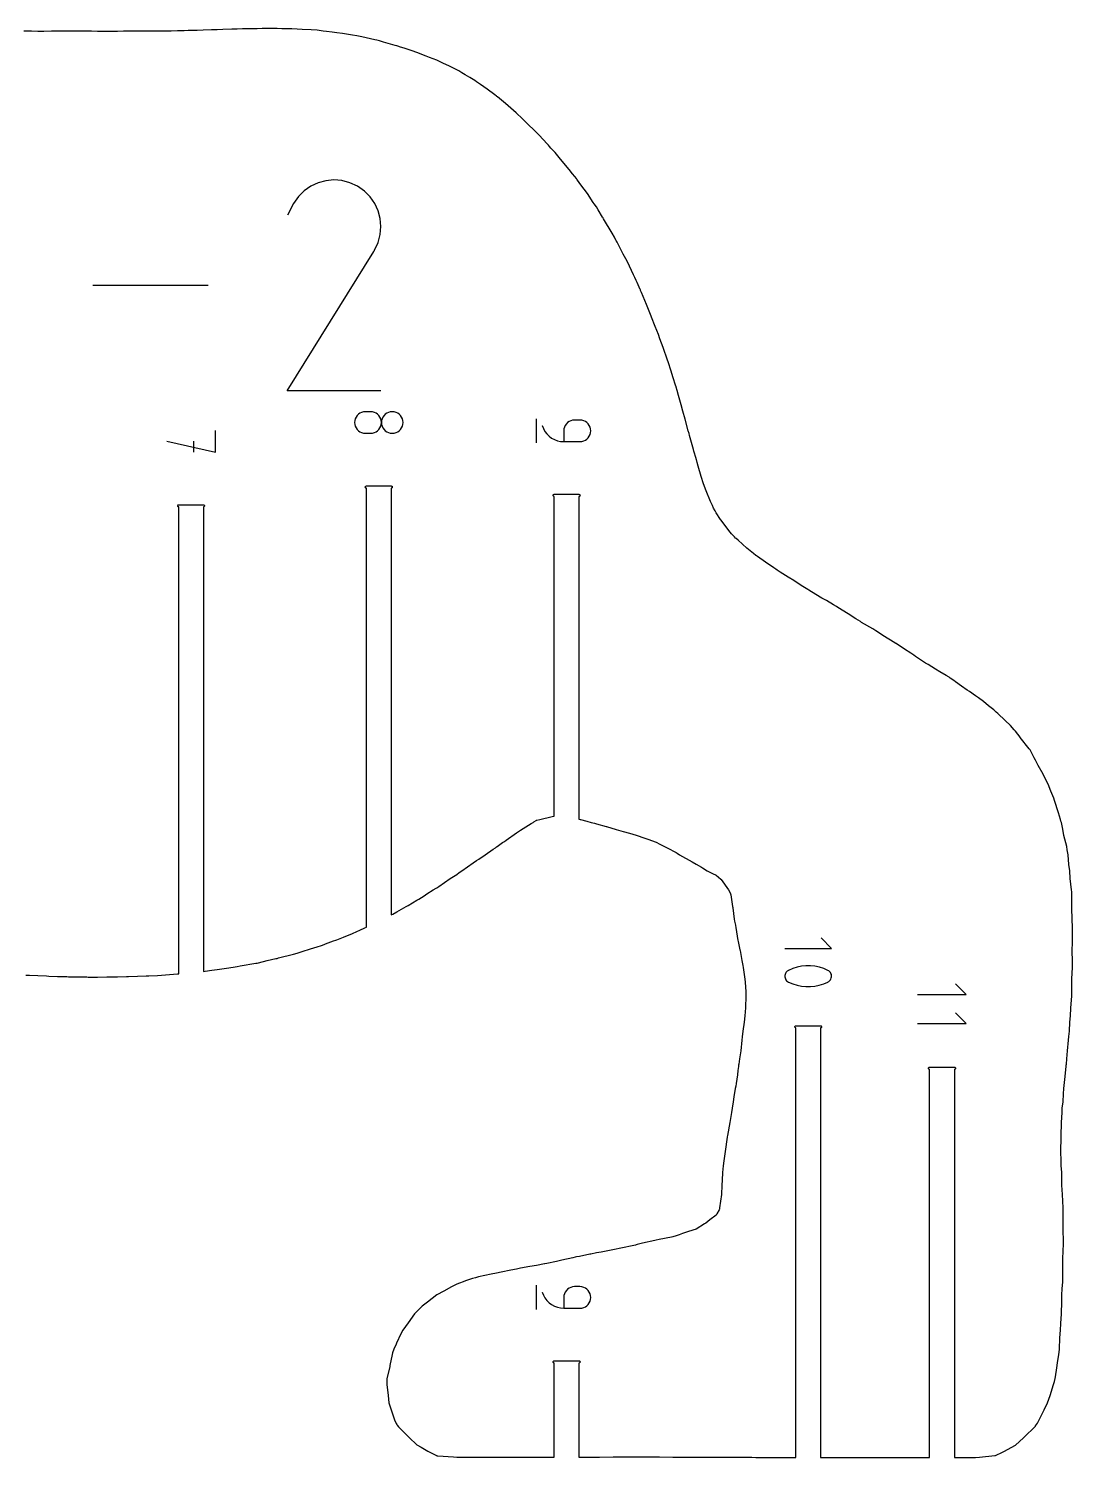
# Model space of a CAD drawing. Extents: x 0 to 560, y 0 to 480.
# Drawn here: x 48.7 to 96.8, y 219.4 to 285.3 of the extents above; entities that cross this region are included whole.
import ezdxf

# ---------------------------------------------------------------- set-up
doc = ezdxf.new("R2010")
doc.units = 0

msp = doc.modelspace()

# ---------------------------------------------------------------- linework, layer by layer
at = {"layer": 'annotation', "color": 1}
for p, q in [((62.022725, 278.216306), (61.687343, 278.061729)), ((62.378436, 278.311737), (62.022725, 278.216306)), ((62.746263, 278.34589), (62.378436, 278.311737)), ((63.117991, 278.316629), (62.746263, 278.34589)), ((63.485406, 278.221822), (63.117991, 278.316629)), ((63.840295, 278.059334), (63.485406, 278.221822)), ((61.110422, 277.583675), (60.885312, 277.264466)), ((61.380504, 277.850141), (61.110422, 277.583675)), ((61.687343, 278.061729), (61.380504, 277.850141)), ((64.157704, 277.833943), (63.840295, 278.059334)), ((63.840295, 278.059334), (63.840295, 278.059334)), ((64.423093, 277.563475), (64.157704, 277.833943)), ((64.634101, 277.256219), (64.423093, 277.563475)), ((60.885312, 277.264466), (60.601648, 276.720319)), ((64.788369, 276.920465), (64.634101, 277.256219)), ((64.883537, 276.564503), (64.788369, 276.920465)), ((64.917245, 276.19662), (64.883537, 276.564503)), ((64.790843, 275.458256), (64.887133, 275.825108)), ((64.887133, 275.825108), (64.917245, 276.19662)), ((60.595548, 268.618519), (64.587581, 275.045179)), ((64.587581, 275.045179), (64.592353, 275.051084)), ((64.587581, 275.045179), (64.587581, 275.045179)), ((64.592353, 275.051084), (64.596929, 275.057039)), ((64.596929, 275.057039), (64.60134, 275.063095)), ((64.60134, 275.063095), (64.605615, 275.069302)), ((64.605615, 275.069302), (64.609785, 275.075709)), ((64.609785, 275.075709), (64.61388, 275.082368)), ((64.61388, 275.082368), (64.617929, 275.089328)), ((64.617929, 275.089328), (64.621963, 275.096639)), ((64.621963, 275.096639), (64.626012, 275.104351)), ((64.626012, 275.104351), (64.790843, 275.458256)), ((64.626012, 275.104351), (64.626012, 275.104351)), ((56.947905, 273.482362), (51.629059, 273.482362)), ((64.915776, 268.618519), (60.595548, 268.618519)), ((63.710342, 267.245591), (63.702358, 267.156314)), ((63.702358, 267.156314), (63.702358, 267.156314)), ((63.702358, 267.156314), (63.710342, 267.067037)), ((63.733367, 267.329674), (63.710342, 267.245591)), ((63.710342, 267.067037), (63.733367, 266.982955)), ((63.770046, 267.407144), (63.733367, 267.329674)), ((63.818989, 267.476585), (63.770046, 267.407144)), ((63.878808, 267.536578), (63.818989, 267.476585)), ((63.948115, 267.585707), (63.878808, 267.536578)), ((64.025521, 267.622554), (63.948115, 267.585707)), ((64.109637, 267.645702), (64.025521, 267.622554)), ((64.199074, 267.653733), (64.109637, 267.645702)), ((64.199074, 267.653733), (64.199074, 267.653733)), ((64.446871, 267.653733), (64.199074, 267.653733)), ((64.536315, 267.645707), (64.446871, 267.653733)), ((64.620528, 267.622571), (64.536315, 267.645707)), ((64.698096, 267.585738), (64.620528, 267.622571)), ((64.767606, 267.536624), (64.698096, 267.585738)), ((64.827647, 267.476642), (64.767606, 267.536624)), ((64.876805, 267.407206), (64.827647, 267.476642)), ((64.913667, 267.32973), (64.876805, 267.407206)), ((64.93682, 267.245628), (64.913667, 267.32973)), ((64.913683, 266.982898), (64.936824, 267.067)), ((64.944851, 267.156314), (64.93682, 267.245628)), ((64.936824, 267.067), (64.944851, 267.156314)), ((64.952883, 267.245591), (64.944851, 267.156314)), ((64.944851, 267.156314), (64.944851, 267.156314)), ((64.944851, 267.156314), (64.944851, 267.156314)), ((64.944851, 267.156314), (64.952883, 267.067037)), ((64.976038, 267.329674), (64.952883, 267.245591)), ((64.952883, 267.067037), (64.976038, 266.982955)), ((65.012903, 267.407144), (64.976038, 267.329674)), ((65.062068, 267.476585), (65.012903, 267.407144)), ((65.122121, 267.536578), (65.062068, 267.476585)), ((65.191649, 267.585707), (65.122121, 267.536578)), ((65.269241, 267.622554), (65.191649, 267.585707)), ((65.353487, 267.645702), (65.269241, 267.622554)), ((65.442973, 267.653733), (65.353487, 267.645702)), ((65.532041, 267.645707), (65.442973, 267.653733)), ((65.442973, 267.653733), (65.442973, 267.653733)), ((65.61596, 267.622571), (65.532041, 267.645707)), ((65.693308, 267.585738), (65.61596, 267.622571)), ((65.762661, 267.536624), (65.693308, 267.585738)), ((65.822596, 267.476642), (65.762661, 267.536624)), ((65.871689, 267.407206), (65.822596, 267.476642)), ((65.908518, 267.32973), (65.871689, 267.407206)), ((65.931659, 267.245628), (65.908518, 267.32973)), ((65.908518, 266.982898), (65.931659, 267.067)), ((65.939689, 267.156314), (65.931659, 267.245628)), ((65.931659, 267.067), (65.939689, 267.156314)), ((65.939689, 267.156314), (65.939689, 267.156314)), ((72.083849, 267.331617), (72.083849, 266.211617)), ((72.363849, 267.020959), (72.363849, 267.020959)), ((72.363849, 267.020959), (72.416857, 266.878712)), ((73.426702, 267.022868), (73.389855, 266.945398)), ((73.475845, 267.092309), (73.426702, 267.022868)), ((73.535874, 267.152302), (73.475845, 267.092309)), ((73.60538, 267.201431), (73.535874, 267.152302)), ((73.682954, 267.238279), (73.60538, 267.201431)), ((73.767186, 267.261426), (73.682954, 267.238279)), ((73.856667, 267.269457), (73.767186, 267.261426)), ((74.105728, 267.269457), (73.856667, 267.269457)), ((73.856667, 267.269457), (73.856667, 267.269457)), ((74.195214, 267.261426), (74.105728, 267.269457)), ((74.279459, 267.238279), (74.195214, 267.261426)), ((74.357052, 267.201431), (74.279459, 267.238279)), ((74.42658, 267.152302), (74.357052, 267.201431)), ((74.486632, 267.092309), (74.42658, 267.152302)), ((74.535797, 267.022868), (74.486632, 267.092309)), ((74.572663, 266.945398), (74.535797, 267.022868)), ((57.281008, 265.794306), (57.281008, 266.790408)), ((63.733367, 266.982955), (63.770046, 266.905485)), ((63.770046, 266.905485), (63.818989, 266.836044)), ((63.818989, 266.836044), (63.878808, 266.776051)), ((63.878808, 266.776051), (63.948115, 266.726921)), ((63.948115, 266.726921), (64.025521, 266.690074)), ((64.025521, 266.690074), (64.109637, 266.666926)), ((64.109637, 266.666926), (64.199074, 266.658896)), ((64.199074, 266.658896), (64.446871, 266.658896)), ((64.446871, 266.658896), (64.536352, 266.666922)), ((64.446871, 266.658896), (64.446871, 266.658896)), ((64.536352, 266.666922), (64.620584, 266.690058)), ((64.620584, 266.690058), (64.698158, 266.72689)), ((64.698158, 266.72689), (64.767664, 266.776004)), ((64.767664, 266.776004), (64.827693, 266.835986)), ((64.827693, 266.835986), (64.876836, 266.905422)), ((64.876836, 266.905422), (64.913683, 266.982898)), ((64.976038, 266.982955), (65.012903, 266.905485)), ((65.012903, 266.905485), (65.062068, 266.836044)), ((65.062068, 266.836044), (65.122121, 266.776051)), ((65.122121, 266.776051), (65.191649, 266.726921)), ((65.191649, 266.726921), (65.269241, 266.690074)), ((65.269241, 266.690074), (65.353487, 266.666926)), ((65.353487, 266.666926), (65.442973, 266.658896)), ((65.442973, 266.658896), (65.532041, 266.666922)), ((65.442973, 266.658896), (65.442973, 266.658896)), ((65.532041, 266.666922), (65.61596, 266.690058)), ((65.61596, 266.690058), (65.693308, 266.72689)), ((65.693308, 266.72689), (65.762661, 266.776004)), ((65.762661, 266.776004), (65.822596, 266.835986)), ((65.822596, 266.835986), (65.871689, 266.905422)), ((65.871689, 266.905422), (65.908518, 266.982898)), ((72.416857, 266.878712), (72.488508, 266.748146)), ((72.488508, 266.748146), (72.576974, 266.630612)), ((72.576974, 266.630612), (72.680432, 266.527459)), ((72.680432, 266.527459), (72.797055, 266.440035)), ((72.797055, 266.440035), (72.925017, 266.36969)), ((72.925017, 266.36969), (73.062494, 266.317772)), ((73.366714, 266.861316), (73.358687, 266.772039)), ((73.358687, 266.772039), (73.358687, 266.27462)), ((73.389855, 266.945398), (73.366714, 266.861316)), ((74.279459, 266.305718), (74.357052, 266.34249)), ((74.357052, 266.34249), (74.42658, 266.391544)), ((74.42658, 266.391544), (74.486632, 266.451479)), ((74.486632, 266.451479), (74.535797, 266.520897)), ((74.535797, 266.520897), (74.572663, 266.598396)), ((74.595817, 266.861316), (74.572663, 266.945398)), ((74.572663, 266.598396), (74.595817, 266.682577)), ((74.603849, 266.772039), (74.595817, 266.861316)), ((74.595817, 266.682577), (74.603849, 266.772039)), ((74.603849, 266.772039), (74.603849, 266.772039)), ((55.041008, 266.292287), (57.281008, 265.794306)), ((56.283501, 265.794306), (56.283501, 266.292287)), ((73.062494, 266.317772), (73.207659, 266.285633)), ((73.207659, 266.285633), (73.358687, 266.27462)), ((73.358687, 266.27462), (74.105728, 266.27462)), ((74.105728, 266.27462), (74.195214, 266.282628)), ((74.105728, 266.27462), (74.105728, 266.27462)), ((74.195214, 266.282628), (74.279459, 266.305718)), ((85.714779, 242.893875), (85.235574, 243.372945)), ((83.559843, 242.893875), (85.714779, 242.893875)), ((83.921616, 241.961771), (83.726921, 241.879166)), ((84.121836, 242.023725), (83.921616, 241.961771)), ((84.325984, 242.065028), (84.121836, 242.023725)), ((84.532469, 242.085679), (84.325984, 242.065028)), ((84.739695, 242.085679), (84.532469, 242.085679)), ((84.94607, 242.065028), (84.739695, 242.085679)), ((85.149998, 242.023725), (84.94607, 242.065028)), ((85.349887, 241.961771), (85.149998, 242.023725)), ((85.544143, 241.879166), (85.349887, 241.961771)), ((83.560243, 241.638253), (83.559983, 241.586769)), ((83.559983, 241.586769), (83.568385, 241.536325)), ((83.569545, 241.689618), (83.560243, 241.638253)), ((83.568385, 241.536325), (83.585071, 241.488083)), ((83.588267, 241.739701), (83.569545, 241.689618)), ((83.585071, 241.488083), (83.609659, 241.443205)), ((83.598944, 241.759709), (83.588267, 241.739701)), ((83.588267, 241.739701), (83.588267, 241.739701)), ((83.610935, 241.778705), (83.598944, 241.759709)), ((83.609659, 241.443205), (83.641773, 241.402852)), ((83.624184, 241.79664), (83.610935, 241.778705)), ((83.638635, 241.813464), (83.624184, 241.79664)), ((83.65423, 241.829127), (83.638635, 241.813464)), ((83.641773, 241.402852), (83.681031, 241.368184)), ((83.670913, 241.843579), (83.65423, 241.829127)), ((83.688627, 241.856769), (83.670913, 241.843579)), ((83.681031, 241.368184), (83.727056, 241.340364)), ((83.707315, 241.868648), (83.688627, 241.856769)), ((83.726921, 241.879166), (83.707315, 241.868648)), ((83.726921, 241.879166), (83.726921, 241.879166)), ((83.727056, 241.340364), (83.727056, 241.340364)), ((83.727056, 241.340364), (83.921351, 241.257358)), ((85.349622, 241.257358), (85.544278, 241.340364)), ((85.590402, 241.851348), (85.544143, 241.879166)), ((85.544143, 241.879166), (85.544143, 241.879166)), ((85.544278, 241.340364), (85.563923, 241.35092)), ((85.544278, 241.340364), (85.544278, 241.340364)), ((85.563923, 241.35092), (85.582705, 241.362887)), ((85.582705, 241.362887), (85.600531, 241.376176)), ((85.629823, 241.81668), (85.590402, 241.851348)), ((85.600531, 241.376176), (85.61731, 241.390696)), ((85.61731, 241.390696), (85.632948, 241.406357)), ((85.662024, 241.776309), (85.629823, 241.81668)), ((85.632948, 241.406357), (85.647354, 241.423069)), ((85.647354, 241.423069), (85.660436, 241.440743)), ((85.660436, 241.440743), (85.6721, 241.459287)), ((85.686625, 241.731384), (85.662024, 241.776309)), ((85.6721, 241.459287), (85.682255, 241.478612)), ((85.682255, 241.478612), (85.701384, 241.529093)), ((85.682255, 241.478612), (85.682255, 241.478612)), ((85.703242, 241.683052), (85.686625, 241.731384)), ((85.701384, 241.529093), (85.711003, 241.580758)), ((85.711496, 241.632461), (85.703242, 241.683052)), ((85.711003, 241.580758), (85.711496, 241.632461)), ((83.921351, 241.257358), (84.12127, 241.195104)), ((84.12127, 241.195104), (84.325219, 241.153601)), ((84.325219, 241.153601), (84.531603, 241.13285)), ((84.531603, 241.13285), (84.73883, 241.13285)), ((84.73883, 241.13285), (84.945304, 241.153601)), ((84.945304, 241.153601), (85.149433, 241.195104)), ((85.149433, 241.195104), (85.349622, 241.257358)), ((89.68669, 240.758527), (91.92669, 240.758527)), ((91.92669, 240.758527), (91.428569, 241.256508)), ((89.68669, 239.420546), (91.92669, 239.420546)), ((91.92669, 239.420546), (91.428569, 239.918527)), ((72.083849, 227.347377), (72.083849, 226.227377)), ((72.363849, 227.036719), (72.363849, 227.036719)), ((72.363849, 227.036719), (72.416857, 226.894472)), ((72.416857, 226.894472), (72.488508, 226.763907)), ((73.366714, 226.877076), (73.358687, 226.787799)), ((73.358687, 226.787799), (73.358687, 226.29038)), ((73.389855, 226.961158), (73.366714, 226.877076)), ((73.426702, 227.038628), (73.389855, 226.961158)), ((73.475845, 227.108069), (73.426702, 227.038628)), ((73.535874, 227.168062), (73.475845, 227.108069)), ((73.60538, 227.217192), (73.535874, 227.168062)), ((73.682954, 227.254039), (73.60538, 227.217192)), ((73.767186, 227.277187), (73.682954, 227.254039)), ((73.856667, 227.285217), (73.767186, 227.277187)), ((74.105728, 227.285217), (73.856667, 227.285217)), ((73.856667, 227.285217), (73.856667, 227.285217)), ((74.195214, 227.277187), (74.105728, 227.285217)), ((74.279459, 227.254039), (74.195214, 227.277187)), ((74.357052, 227.217192), (74.279459, 227.254039)), ((74.42658, 227.168062), (74.357052, 227.217192)), ((74.486632, 227.108069), (74.42658, 227.168062)), ((74.535797, 227.038628), (74.486632, 227.108069)), ((74.572663, 226.961158), (74.535797, 227.038628)), ((74.595817, 226.877076), (74.572663, 226.961158)), ((74.603849, 226.787799), (74.595817, 226.877076)), ((74.595817, 226.698337), (74.603849, 226.787799)), ((74.603849, 226.787799), (74.603849, 226.787799)), ((72.488508, 226.763907), (72.576974, 226.646372)), ((72.576974, 226.646372), (72.680432, 226.543219)), ((72.680432, 226.543219), (72.797055, 226.455795)), ((72.797055, 226.455795), (72.925017, 226.38545)), ((72.925017, 226.38545), (73.062494, 226.333533)), ((73.062494, 226.333533), (73.207659, 226.301393)), ((73.207659, 226.301393), (73.358687, 226.29038)), ((73.358687, 226.29038), (74.105728, 226.29038)), ((74.105728, 226.29038), (74.195214, 226.298388)), ((74.105728, 226.29038), (74.105728, 226.29038)), ((74.195214, 226.298388), (74.279459, 226.321478)), ((74.279459, 226.321478), (74.357052, 226.35825)), ((74.357052, 226.35825), (74.42658, 226.407304)), ((74.42658, 226.407304), (74.486632, 226.467239)), ((74.486632, 226.467239), (74.535797, 226.536657)), ((74.535797, 226.536657), (74.572663, 226.614156)), ((74.572663, 226.614156), (74.595817, 226.698337))]:
    msp.add_line(p, q, dxfattribs=at)
at = {"layer": 'boundary', "color": 5}
for p, q in [((48.79964, 285.2079), (48.445026, 285.213062)), ((49.08123, 285.20404), (48.79964, 285.2079)), ((49.360552, 285.203883), (49.08123, 285.20404)), ((49.721203, 285.20639), (49.360552, 285.203883)), ((50.00194, 285.206233), (49.721203, 285.20639)), ((50.283065, 285.207076), (50.00194, 285.206233)), ((50.640876, 285.208227), (50.283065, 285.207076)), ((50.922651, 285.20907), (50.640876, 285.208227)), ((51.20421, 285.207844), (50.922651, 285.20907)), ((51.563387, 285.20504), (51.20421, 285.207844)), ((51.843362, 285.203813), (51.563387, 285.20504)), ((52.122728, 285.203963), (51.843362, 285.203813)), ((52.484739, 285.203903), (52.122728, 285.203963)), ((52.764072, 285.204052), (52.484739, 285.203903)), ((53.043988, 285.204936), (52.764072, 285.204052)), ((53.40444, 285.205692), (53.043988, 285.204936)), ((53.684783, 285.206576), (53.40444, 285.205692)), ((53.966353, 285.207865), (53.684783, 285.206576)), ((54.323124, 285.20928), (53.966353, 285.207865)), ((54.605493, 285.210571), (54.323124, 285.20928)), ((54.890734, 285.214363), (54.605493, 285.210571)), ((55.237869, 285.219842), (54.890734, 285.214363)), ((55.526204, 285.223662), (55.237869, 285.219842)), ((55.826436, 285.232289), (55.526204, 285.223662)), ((55.841964, 285.232769), (55.826436, 285.232289)), ((56.032579, 285.23863), (55.841964, 285.232769)), ((56.446914, 285.250787), (56.032579, 285.23863)), ((56.722672, 285.259247), (56.446914, 285.250787)), ((57.104456, 285.271377), (56.722672, 285.259247)), ((57.367625, 285.279452), (57.104456, 285.271377)), ((57.62682, 285.287396), (57.367625, 285.279452)), ((58.04349, 285.300549), (57.62682, 285.287396)), ((58.288335, 285.308058), (58.04349, 285.300549)), ((58.529121, 285.312459), (58.288335, 285.308058)), ((58.980309, 285.323092), (58.529121, 285.312459)), ((59.209046, 285.327296), (58.980309, 285.323092)), ((59.435601, 285.328519), (59.209046, 285.327296)), ((59.905638, 285.330632), (59.435601, 285.328519)), ((60.129756, 285.331841), (59.905638, 285.330632)), ((60.354218, 285.324913), (60.129756, 285.331841)), ((60.812967, 285.313292), (60.354218, 285.324913)), ((61.050467, 285.305955), (60.812967, 285.313292)), ((61.290486, 285.292034), (61.050467, 285.305955)), ((61.707928, 285.269488), (61.290486, 285.292034)), ((61.971178, 285.254201), (61.707928, 285.269488)), ((62.256731, 285.219579), (61.971178, 285.254201)), ((62.410487, 285.201039), (62.256731, 285.219579)), ((62.665502, 285.170038), (62.410487, 285.201039)), ((62.891888, 285.14256), (62.665502, 285.170038)), ((63.144822, 285.10144), (62.891888, 285.14256)), ((63.608517, 285.025711), (63.144822, 285.10144)), ((63.812599, 284.992542), (63.608517, 285.025711)), ((64.03547, 284.944668), (63.812599, 284.992542)), ((64.631763, 284.816566), (64.03547, 284.944668)), ((64.73331, 284.794753), (64.631763, 284.816566)), ((64.858059, 284.759214), (64.73331, 284.794753)), ((65.033053, 284.709347), (64.858059, 284.759214)), ((65.581141, 284.553565), (65.033053, 284.709347)), ((65.654021, 284.532869), (65.581141, 284.553565)), ((65.750689, 284.501256), (65.654021, 284.532869)), ((65.774506, 284.493585), (65.750689, 284.501256)), ((66.032823, 284.409245), (65.774506, 284.493585)), ((66.367415, 284.300467), (66.032823, 284.409245)), ((66.574731, 284.233066), (66.367415, 284.300467)), ((67.005143, 284.063223), (66.574731, 284.233066)), ((67.157686, 284.002795), (67.005143, 284.063223)), ((67.495442, 283.869162), (67.157686, 284.002795)), ((67.814575, 283.717825), (67.495442, 283.869162)), ((68.047124, 283.607102), (67.814575, 283.717825)), ((68.416152, 283.432189), (68.047124, 283.607102)), ((68.508041, 283.379091), (68.416152, 283.432189)), ((68.65613, 283.293521), (68.508041, 283.379091)), ((68.808565, 283.204722), (68.65613, 283.293521)), ((69.015157, 283.079253), (68.808565, 283.204722)), ((69.249047, 282.935883), (69.015157, 283.079253)), ((69.336861, 282.882054), (69.249047, 282.935883)), ((69.520787, 282.749755), (69.336861, 282.882054)), ((69.817782, 282.539116), (69.520787, 282.749755)), ((70.17846, 282.272481), (69.817782, 282.539116)), ((70.257573, 282.214405), (70.17846, 282.272481)), ((70.274595, 282.200291), (70.257573, 282.214405)), ((70.301718, 282.177801), (70.274595, 282.200291)), ((70.671393, 281.868149), (70.301718, 282.177801)), ((71.153219, 281.449148), (70.671393, 281.868149)), ((71.171601, 281.432886), (71.153219, 281.449148)), ((71.178284, 281.426975), (71.171601, 281.432886)), ((71.185865, 281.419597), (71.178284, 281.426975)), ((71.417201, 281.201351), (71.185865, 281.419597)), ((71.557704, 281.062079), (71.417201, 281.201351)), ((71.779277, 280.845157), (71.557704, 281.062079)), ((71.922354, 280.70546), (71.779277, 280.845157)), ((72.098992, 280.531607), (71.922354, 280.70546)), ((72.215888, 280.407095), (72.098992, 280.531607)), ((72.588879, 280.007738), (72.215888, 280.407095)), ((72.646315, 279.946357), (72.588879, 280.007738)), ((72.693021, 279.89658), (72.646315, 279.946357)), ((72.763352, 279.819049), (72.693021, 279.89658)), ((72.954392, 279.607622), (72.763352, 279.819049)), ((73.019704, 279.53534), (72.954392, 279.607622)), ((73.143214, 279.388173), (73.019704, 279.53534)), ((73.289204, 279.217567), (73.143214, 279.388173)), ((73.60698, 278.830635), (73.289204, 279.217567)), ((73.764648, 278.635952), (73.60698, 278.830635)), ((73.866825, 278.503937), (73.764648, 278.635952)), ((73.940415, 278.411996), (73.866825, 278.503937)), ((73.963928, 278.380107), (73.940415, 278.411996)), ((74.104824, 278.188955), (73.963928, 278.380107)), ((74.298551, 277.922688), (74.104824, 278.188955)), ((74.444992, 277.714912), (74.298551, 277.922688)), ((74.720088, 277.313823), (74.444992, 277.714912)), ((74.765897, 277.242351), (74.720088, 277.313823)), ((74.861126, 277.100369), (74.765897, 277.242351)), ((74.941911, 276.970288), (74.861126, 277.100369)), ((75.150833, 276.633879), (74.941911, 276.970288)), ((75.172376, 276.599191), (75.150833, 276.633879)), ((75.180124, 276.586534), (75.172376, 276.599191)), ((75.19674, 276.558851), (75.180124, 276.586534)), ((75.583879, 275.894687), (75.19674, 276.558851)), ((75.691177, 275.704019), (75.583879, 275.894687)), ((75.781836, 275.544139), (75.691177, 275.704019)), ((75.795372, 275.519239), (75.781836, 275.544139)), ((75.814816, 275.483469), (75.795372, 275.519239)), ((75.930908, 275.264296), (75.814816, 275.483469)), ((76.104987, 274.928751), (75.930908, 275.264296)), ((76.274645, 274.595703), (76.104987, 274.928751)), ((76.387147, 274.367747), (76.274645, 274.595703)), ((76.574322, 273.977075), (76.387147, 274.367747)), ((76.636271, 273.842575), (76.574322, 273.977075)), ((76.702547, 273.70176), (76.636271, 273.842575)), ((76.743854, 273.609967), (76.702547, 273.70176)), ((76.883944, 273.298655), (76.743854, 273.609967)), ((76.896647, 273.270234), (76.883944, 273.298655)), ((76.904519, 273.252025), (76.896647, 273.270234)), ((76.946281, 273.150881), (76.904519, 273.252025)), ((77.170947, 272.608608), (76.946281, 273.150881)), ((77.363068, 272.136303), (77.170947, 272.608608)), ((77.440989, 271.94418), (77.363068, 272.136303)), ((77.550242, 271.668555), (77.440989, 271.94418)), ((77.612349, 271.51125), (77.550242, 271.668555)), ((77.623257, 271.483397), (77.612349, 271.51125)), ((77.654588, 271.399028), (77.623257, 271.483397)), ((77.724139, 271.217685), (77.654588, 271.399028)), ((77.79614, 271.020581), (77.724139, 271.217685)), ((77.93747, 270.62151), (77.79614, 271.020581)), ((78.139419, 270.038456), (77.93747, 270.62151)), ((78.166614, 269.959144), (78.139419, 270.038456)), ((78.185191, 269.90486), (78.166614, 269.959144)), ((78.29278, 269.574239), (78.185191, 269.90486)), ((78.407373, 269.223423), (78.29278, 269.574239)), ((78.517625, 268.879247), (78.407373, 269.223423)), ((78.543968, 268.797111), (78.517625, 268.879247)), ((78.545018, 268.793762), (78.543968, 268.797111)), ((78.546469, 268.789137), (78.545018, 268.793762)), ((78.594095, 268.626703), (78.546469, 268.789137)), ((78.655345, 268.408357), (78.594095, 268.626703)), ((78.773431, 267.972047), (78.655345, 268.408357)), ((78.857022, 267.673415), (78.773431, 267.972047)), ((78.956534, 267.309682), (78.857022, 267.673415)), ((79.10394, 266.778257), (78.956534, 267.309682)), ((79.139778, 266.647316), (79.10394, 266.778257)), ((79.165214, 266.557693), (79.139778, 266.647316)), ((79.315043, 266.015714), (79.165214, 266.557693)), ((79.342956, 265.913815), (79.315043, 266.015714)), ((79.365397, 265.835681), (79.342956, 265.913815)), ((79.464678, 265.488824), (79.365397, 265.835681)), ((79.470391, 265.469507), (79.464678, 265.488824)), ((79.478534, 265.441971), (79.470391, 265.469507)), ((79.51405, 265.316123), (79.478534, 265.441971)), ((79.563284, 265.148158), (79.51405, 265.316123)), ((79.704382, 264.660219), (79.563284, 265.148158)), ((79.811624, 264.326249), (79.704382, 264.660219)), ((64.199428, 264.179033), (64.203234, 264.198168)), ((64.203234, 264.159899), (64.199428, 264.179033)), ((64.203234, 264.198168), (64.214073, 264.214389)), ((64.214073, 264.143678), (64.203234, 264.159899)), ((64.214073, 264.214389), (64.230294, 264.225227)), ((64.230294, 264.132839), (64.214073, 264.143678)), ((64.230294, 264.225227), (64.249428, 264.229033)), ((64.249428, 264.129033), (64.230294, 264.132839)), ((64.249428, 264.229033), (65.395428, 264.229033)), ((64.249428, 243.865725), (64.249428, 264.129033)), ((65.395428, 264.229033), (65.414563, 264.225227)), ((65.414562, 264.132839), (65.395428, 264.129033)), ((65.395428, 264.129033), (65.395428, 244.434936)), ((65.430784, 264.143678), (65.414562, 264.132839)), ((65.414563, 264.225227), (65.430784, 264.214389)), ((65.430784, 264.214389), (65.441622, 264.198168)), ((65.441622, 264.159899), (65.430784, 264.143678)), ((65.441622, 264.198168), (65.445428, 264.179033)), ((65.445428, 264.179033), (65.441622, 264.159899)), ((72.860849, 263.794617), (72.864655, 263.813751)), ((72.864655, 263.775483), (72.860849, 263.794617)), ((72.864655, 263.813751), (72.875494, 263.829972)), ((72.875494, 263.759262), (72.864655, 263.775483)), ((72.875494, 263.829972), (72.891715, 263.840811)), ((72.891715, 263.748423), (72.875494, 263.759262)), ((72.891715, 263.840811), (72.910849, 263.844617)), ((72.910849, 263.744617), (72.891715, 263.748423)), ((72.910849, 263.844617), (74.056849, 263.844617)), ((72.910849, 249.001135), (72.910849, 263.744617)), ((74.056849, 263.844617), (74.075983, 263.840811)), ((74.075983, 263.748423), (74.056849, 263.744617)), ((74.056849, 263.744617), (74.056849, 248.861534)), ((74.075983, 263.840811), (74.092204, 263.829972)), ((74.092204, 263.759262), (74.075983, 263.748423)), ((74.092204, 263.829972), (74.103043, 263.813751)), ((74.103043, 263.775483), (74.092204, 263.759262)), ((74.103043, 263.813751), (74.106849, 263.794617)), ((74.106849, 263.794617), (74.103043, 263.775483)), ((79.931734, 263.997853), (79.811624, 264.326249)), ((80.131871, 263.518059), (79.931734, 263.997853)), ((55.538008, 263.315006), (55.541814, 263.33414)), ((55.541814, 263.295872), (55.538008, 263.315006)), ((55.541814, 263.33414), (55.552652, 263.350361)), ((55.552652, 263.279651), (55.541814, 263.295872)), ((55.552652, 263.350361), (55.568873, 263.3612)), ((55.568873, 263.268812), (55.552652, 263.279651)), ((55.568873, 263.3612), (55.588007, 263.365006)), ((55.588008, 263.265006), (55.568873, 263.268812)), ((55.588007, 263.365006), (56.734008, 263.365006)), ((55.588008, 241.724405), (55.588008, 263.265006)), ((56.734008, 263.365006), (56.753142, 263.3612)), ((56.753142, 263.268812), (56.734008, 263.265006)), ((56.734008, 263.265006), (56.734008, 241.834138)), ((56.753142, 263.3612), (56.769363, 263.350361)), ((56.769363, 263.279651), (56.753142, 263.268812)), ((56.769363, 263.350361), (56.780202, 263.33414)), ((56.780201, 263.295872), (56.769363, 263.279651)), ((56.784008, 263.315006), (56.780201, 263.295872)), ((56.780202, 263.33414), (56.784008, 263.315006)), ((80.214745, 263.320015), (80.131871, 263.518059)), ((80.266685, 263.210527), (80.214745, 263.320015)), ((80.335515, 263.078966), (80.266685, 263.210527)), ((80.385389, 262.98364), (80.335515, 263.078966)), ((80.590677, 262.683305), (80.385389, 262.98364)), ((80.603431, 262.662875), (80.590677, 262.683305)), ((81.038766, 262.094805), (80.603431, 262.662875)), ((81.096557, 262.022735), (81.038766, 262.094805)), ((81.227865, 261.887957), (81.096557, 262.022735)), ((81.288609, 261.822559), (81.227865, 261.887957)), ((81.306099, 261.803729), (81.288609, 261.822559)), ((81.397212, 261.725021), (81.306099, 261.803729)), ((81.807966, 261.355568), (81.397212, 261.725021)), ((82.119095, 261.109628), (81.807966, 261.355568)), ((82.22681, 261.022867), (82.119095, 261.109628)), ((82.252949, 261.005078), (82.22681, 261.022867)), ((82.291147, 260.979083), (82.252949, 261.005078)), ((82.665141, 260.705435), (82.291147, 260.979083)), ((83.046273, 260.453222), (82.665141, 260.705435)), ((83.14752, 260.382713), (83.046273, 260.453222)), ((83.200864, 260.349583), (83.14752, 260.382713)), ((83.348548, 260.25786), (83.200864, 260.349583)), ((83.709262, 260.022729), (83.348548, 260.25786)), ((83.97674, 259.863362), (83.709262, 260.022729)), ((84.032923, 259.826342), (83.97674, 259.863362)), ((84.068231, 259.803076), (84.032923, 259.826342)), ((84.316763, 259.643447), (84.068231, 259.803076)), ((84.614698, 259.452062), (84.316763, 259.643447)), ((84.666673, 259.421316), (84.614698, 259.452062)), ((84.988941, 259.219523), (84.666673, 259.421316)), ((85.271779, 259.056561), (84.988941, 259.219523)), ((85.478382, 258.937525), (85.271779, 259.056561)), ((85.807955, 258.74764), (85.478382, 258.937525)), ((85.860856, 258.713113), (85.807955, 258.74764)), ((85.886485, 258.698182), (85.860856, 258.713113)), ((85.909652, 258.683271), (85.886485, 258.698182)), ((85.947197, 258.661109), (85.909652, 258.683271)), ((86.003782, 258.627761), (85.947197, 258.661109)), ((86.482112, 258.321706), (86.003782, 258.627761)), ((86.830362, 258.099137), (86.482112, 258.321706)), ((87.048984, 257.96956), (86.830362, 258.099137)), ((87.10179, 257.93567), (87.048984, 257.96956)), ((87.61958, 257.631918), (87.10179, 257.93567)), ((87.70433, 257.574223), (87.61958, 257.631918)), ((87.751073, 257.542402), (87.70433, 257.574223)), ((87.832141, 257.491629), (87.751073, 257.542402)), ((88.077853, 257.328999), (87.832141, 257.491629)), ((88.626408, 256.997659), (88.077853, 257.328999)), ((88.659284, 256.975765), (88.626408, 256.997659)), ((88.671783, 256.967441), (88.659284, 256.975765)), ((88.693147, 256.953502), (88.671783, 256.967441)), ((89.078201, 256.697125), (88.693147, 256.953502)), ((89.369657, 256.516196), (89.078201, 256.697125)), ((89.511248, 256.418974), (89.369657, 256.516196)), ((89.592494, 256.363189), (89.511248, 256.418974)), ((89.870446, 256.182435), (89.592494, 256.363189)), ((90.055546, 256.05864), (89.870446, 256.182435)), ((90.166012, 255.991731), (90.055546, 256.05864)), ((90.513207, 255.777298), (90.166012, 255.991731)), ((90.713281, 255.656819), (90.513207, 255.777298)), ((91.002629, 255.482578), (90.713281, 255.656819)), ((91.138972, 255.400474), (91.002629, 255.482578)), ((91.15745, 255.387655), (91.138972, 255.400474)), ((91.189424, 255.367559), (91.15745, 255.387655)), ((91.362195, 255.247422), (91.189424, 255.367559)), ((91.433915, 255.197551), (91.362195, 255.247422)), ((91.712555, 254.998342), (91.433915, 255.197551)), ((91.978333, 254.805977), (91.712555, 254.998342)), ((92.07213, 254.743633), (91.978333, 254.805977)), ((92.354625, 254.548481), (92.07213, 254.743633)), ((92.490611, 254.451315), (92.354625, 254.548481)), ((92.72372, 254.284751), (92.490611, 254.451315)), ((92.960764, 254.081245), (92.72372, 254.284751)), ((93.196677, 253.892672), (92.960764, 254.081245)), ((93.275339, 253.829111), (93.196677, 253.892672)), ((93.310032, 253.798745), (93.275339, 253.829111)), ((93.380047, 253.737463), (93.310032, 253.798745)), ((93.71996, 253.406502), (93.380047, 253.737463)), ((93.976533, 253.16903), (93.71996, 253.406502)), ((94.145771, 252.969352), (93.976533, 253.16903)), ((94.196046, 252.910871), (94.145771, 252.969352)), ((94.41484, 252.631443), (94.196046, 252.910871)), ((94.423452, 252.620217), (94.41484, 252.631443)), ((94.835099, 252.107363), (94.423452, 252.620217)), ((94.856589, 252.075831), (94.835099, 252.107363)), ((94.872286, 252.053309), (94.856589, 252.075831)), ((95.063805, 251.678844), (94.872286, 252.053309)), ((95.116757, 251.57916), (95.063805, 251.678844)), ((95.25328, 251.328118), (95.116757, 251.57916)), ((95.483458, 250.937586), (95.25328, 251.328118)), ((95.562611, 250.755061), (95.483458, 250.937586)), ((95.701412, 250.477264), (95.562611, 250.755061)), ((95.834209, 250.142891), (95.701412, 250.477264)), ((95.977487, 249.821864), (95.834209, 250.142891)), ((96.008011, 249.708868), (95.977487, 249.821864)), ((96.03747, 249.618108), (96.008011, 249.708868)), ((96.149269, 249.241843), (96.03747, 249.618108)), ((96.180631, 249.149031), (96.149269, 249.241843)), ((71.36449, 248.345462), (71.857693, 248.65159)), ((71.857693, 248.65159), (71.943224, 248.706143)), ((71.943224, 248.706143), (71.971371, 248.725311)), ((71.971371, 248.725311), (72.089342, 248.797336)), ((72.089342, 248.797336), (72.098993, 248.803837)), ((72.098993, 248.803837), (72.118946, 248.811836)), ((72.118946, 248.811836), (72.255851, 248.847163)), ((72.255851, 248.847163), (72.821151, 248.983216)), ((72.821151, 248.983216), (72.910849, 249.001135)), ((74.056849, 248.861534), (74.109131, 248.847163)), ((74.109131, 248.847163), (74.126849, 248.842351)), ((74.126849, 248.842351), (74.423654, 248.761728)), ((74.423654, 248.761728), (74.626211, 248.706143)), ((74.626211, 248.706143), (74.770366, 248.667767)), ((74.770366, 248.667767), (74.861126, 248.643607)), ((74.861126, 248.643607), (75.307831, 248.515457)), ((96.280265, 248.847163), (96.180631, 249.149031)), ((96.300779, 248.763444), (96.280265, 248.847163)), ((96.317689, 248.706143), (96.300779, 248.763444)), ((96.378871, 248.400256), (96.317689, 248.706143)), ((70.617976, 247.830896), (70.694914, 247.885901)), ((70.694914, 247.885901), (71.178284, 248.223409)), ((71.178284, 248.223409), (71.36449, 248.345462)), ((75.307831, 248.515457), (75.327691, 248.509933)), ((75.327691, 248.509933), (75.781836, 248.380993)), ((75.781836, 248.380993), (76.102745, 248.284558)), ((76.102745, 248.284558), (76.386722, 248.210168)), ((76.386722, 248.210168), (76.702547, 248.115966)), ((76.702547, 248.115966), (77.096302, 247.978505)), ((77.096302, 247.978505), (77.230258, 247.926244)), ((77.230258, 247.926244), (77.623257, 247.787535)), ((96.435072, 248.101079), (96.378871, 248.400256)), ((96.56415, 247.59042), (96.435072, 248.101079)), ((69.725383, 247.217064), (70.095627, 247.470473)), ((70.095627, 247.470473), (70.200246, 247.539758)), ((70.200246, 247.539758), (70.257573, 247.577519)), ((70.257573, 247.577519), (70.266626, 247.5836)), ((70.266626, 247.5836), (70.27678, 247.59042)), ((70.27678, 247.59042), (70.533768, 247.771623)), ((70.533768, 247.771623), (70.617976, 247.830896)), ((77.623257, 247.787535), (77.782506, 247.706166)), ((77.782506, 247.706166), (78.009029, 247.59042)), ((78.009029, 247.59042), (78.188412, 247.500907)), ((78.188412, 247.500907), (78.477936, 247.348472)), ((78.477936, 247.348472), (78.543968, 247.315315)), ((78.543968, 247.315315), (78.587192, 247.288394)), ((78.587192, 247.288394), (78.70328, 247.217064)), ((96.584862, 247.442075), (96.56415, 247.59042)), ((96.624875, 247.217064), (96.584862, 247.442075)), ((68.658769, 246.474698), (68.912629, 246.653351)), ((68.912629, 246.653351), (69.175366, 246.832751)), ((69.175366, 246.832751), (69.336861, 246.94497)), ((69.336861, 246.94497), (69.431746, 247.0138)), ((69.431746, 247.0138), (69.725383, 247.217064)), ((78.70328, 247.217064), (79.276571, 246.883897)), ((79.276571, 246.883897), (79.464678, 246.775143)), ((79.464678, 246.775143), (79.704639, 246.633279)), ((79.704639, 246.633279), (79.758308, 246.60476)), ((79.758308, 246.60476), (79.97826, 246.474698)), ((96.658706, 246.763698), (96.624875, 247.217064)), ((96.702604, 246.474698), (96.658706, 246.763698)), ((67.589007, 245.75262), (68.119736, 246.111763)), ((68.119736, 246.111763), (68.416152, 246.308446)), ((68.416152, 246.308446), (68.53197, 246.387934)), ((68.53197, 246.387934), (68.534612, 246.389791)), ((68.534612, 246.389791), (68.658769, 246.474698)), ((79.97826, 246.474698), (80.214259, 246.353168)), ((80.214259, 246.353168), (80.385389, 246.265044)), ((80.385389, 246.265044), (80.598517, 246.090469)), ((80.598517, 246.090469), (80.624507, 246.072672)), ((80.624507, 246.072672), (80.956375, 245.586965)), ((96.729418, 246.113981), (96.702604, 246.474698)), ((96.79313, 245.586965), (96.729418, 246.113981)), ((66.665811, 245.168288), (66.911707, 245.32093)), ((66.911707, 245.32093), (66.97237, 245.358976)), ((66.97237, 245.358976), (67.039641, 245.40242)), ((67.039641, 245.40242), (67.33219, 245.586965)), ((67.33219, 245.586965), (67.471265, 245.674905)), ((67.471265, 245.674905), (67.495442, 245.689861)), ((67.495442, 245.689861), (67.589007, 245.75262)), ((80.956375, 245.586965), (81.034686, 245.451616)), ((81.034686, 245.451616), (81.060012, 245.358976)), ((81.060012, 245.358976), (81.148078, 244.828755)), ((96.797535, 245.503427), (96.79313, 245.586965)), ((96.806264, 245.358976), (96.797535, 245.503427)), ((96.806345, 244.855355), (96.806264, 245.358976)), ((65.65402, 244.574101), (66.083947, 244.825786)), ((66.083947, 244.825786), (66.174294, 244.878001)), ((66.174294, 244.878001), (66.574731, 245.110936)), ((66.574731, 245.110936), (66.665811, 245.168288)), ((81.148078, 244.828755), (81.156351, 244.783007)), ((81.156351, 244.783007), (81.15873, 244.764416)), ((81.15873, 244.764416), (81.225612, 244.243254)), ((96.804952, 244.755044), (96.806345, 244.855355)), ((96.822765, 244.243254), (96.804952, 244.755044)), ((65.395428, 244.434936), (65.47061, 244.474997)), ((65.47061, 244.474997), (65.65402, 244.574101)), ((81.225612, 244.243254), (81.241419, 244.148759)), ((81.241419, 244.148759), (81.273513, 243.956865)), ((81.273513, 243.956865), (81.293705, 243.841257)), ((96.820836, 244.126884), (96.822765, 244.243254)), ((96.828209, 243.956865), (96.820836, 244.126884)), ((96.825954, 243.591207), (96.828209, 243.956865)), ((62.686797, 243.219485), (62.891888, 243.294834)), ((62.891888, 243.294834), (63.196278, 243.417949)), ((63.196278, 243.417949), (63.601105, 243.58242)), ((63.601105, 243.58242), (63.812599, 243.668104)), ((63.812599, 243.668104), (63.942327, 243.727184)), ((63.942327, 243.727184), (64.179428, 243.834147)), ((64.179428, 243.834147), (64.249428, 243.865725)), ((81.293705, 243.841257), (81.306099, 243.76561)), ((81.306099, 243.76561), (81.380825, 243.345003)), ((81.380825, 243.345003), (81.419462, 243.127532)), ((96.828199, 243.127532), (96.825954, 243.591207)), ((60.200219, 242.451519), (60.878619, 242.631021)), ((60.878619, 242.631021), (61.050467, 242.676554)), ((61.050467, 242.676554), (61.289527, 242.750017)), ((61.289527, 242.750017), (61.667026, 242.865261)), ((61.667026, 242.865261), (61.971178, 242.958984)), ((61.971178, 242.958984), (62.173426, 243.03224)), ((62.173426, 243.03224), (62.21862, 243.048598)), ((62.21862, 243.048598), (62.436519, 243.127532)), ((62.436519, 243.127532), (62.655956, 243.208152)), ((62.655956, 243.208152), (62.686797, 243.219485)), ((81.419462, 243.127532), (81.487214, 242.819825)), ((81.487214, 242.819825), (81.492323, 242.794148)), ((81.492323, 242.794148), (81.573035, 242.326766)), ((96.817744, 242.74666), (96.817859, 242.832268)), ((96.82747, 242.326766), (96.817744, 242.74666)), ((96.817859, 242.832268), (96.828199, 243.127532)), ((57.469998, 241.928064), (57.906215, 241.997418)), ((57.906215, 241.997418), (57.996844, 242.011812)), ((57.996844, 242.011812), (58.095633, 242.027415)), ((58.095633, 242.027415), (58.201325, 242.044312)), ((58.201325, 242.044312), (58.288336, 242.05806)), ((58.288336, 242.05806), (58.42651, 242.082131)), ((58.42651, 242.082131), (59.141386, 242.206975)), ((59.141386, 242.206975), (59.209046, 242.218766)), ((59.209046, 242.218766), (59.263025, 242.231198)), ((59.263025, 242.231198), (59.676541, 242.326766)), ((59.676541, 242.326766), (60.076875, 242.420391)), ((60.076875, 242.420391), (60.129756, 242.432855)), ((60.129756, 242.432855), (60.200219, 242.451519)), ((81.573035, 242.326766), (81.613629, 242.103125)), ((81.613629, 242.103125), (81.629262, 242.011812)), ((81.629262, 242.011812), (81.710041, 241.477422)), ((96.806353, 241.482231), (96.825659, 242.011812)), ((96.825659, 242.011812), (96.826553, 242.167236)), ((96.826553, 242.167236), (96.82747, 242.326766)), ((48.535443, 241.662971), (48.701947, 241.655253)), ((48.701947, 241.655253), (49.08123, 241.635249)), ((49.08123, 241.635249), (49.480268, 241.620277)), ((49.480268, 241.620277), (49.600445, 241.615927)), ((49.600445, 241.615927), (50.001941, 241.600839)), ((50.001941, 241.600839), (50.418655, 241.588982)), ((50.418655, 241.588982), (50.504344, 241.586162)), ((50.504344, 241.586162), (50.922651, 241.574319)), ((50.922651, 241.574319), (51.348427, 241.572938)), ((51.348427, 241.572938), (51.417499, 241.572785)), ((51.417499, 241.572785), (51.843362, 241.571401)), ((51.843362, 241.571401), (52.268365, 241.574307)), ((52.268365, 241.574307), (52.339336, 241.574779)), ((52.339336, 241.574779), (52.764072, 241.577683)), ((52.764072, 241.577683), (53.180231, 241.589966)), ((53.180231, 241.589966), (53.26998, 241.592366)), ((53.26998, 241.592366), (53.684783, 241.604569)), ((53.684783, 241.604569), (54.082171, 241.623199)), ((54.082171, 241.623199), (54.211824, 241.629782)), ((54.211824, 241.629782), (54.605493, 241.648317)), ((54.605493, 241.648317), (54.972695, 241.676643)), ((54.972695, 241.676643), (55.167287, 241.691311)), ((55.167287, 241.691311), (55.526204, 241.718945)), ((55.526204, 241.718945), (55.588008, 241.724405)), ((56.734008, 241.834138), (56.804008, 241.842707)), ((56.804008, 241.842707), (57.115777, 241.880875)), ((57.115777, 241.880875), (57.367625, 241.911808)), ((57.367625, 241.911808), (57.469998, 241.928064)), ((81.710041, 241.477422), (81.721245, 241.328649)), ((81.721245, 241.328649), (81.759967, 240.896088)), ((96.805358, 240.896089), (96.806826, 241.309011)), ((96.805652, 241.423295), (96.806353, 241.482231)), ((96.806826, 241.309011), (96.805652, 241.423295)), ((81.752228, 240.696667), (81.738829, 240.152691)), ((81.759426, 240.819337), (81.752228, 240.696667)), ((81.759967, 240.896088), (81.759426, 240.819337)), ((96.752441, 240.142202), (96.796831, 240.696667)), ((96.796831, 240.696667), (96.799527, 240.815079)), ((96.799527, 240.815079), (96.805358, 240.896089)), ((81.738829, 240.152691), (81.714175, 239.780367)), ((96.732307, 239.780367), (96.752441, 240.142202)), ((81.680949, 239.490325), (81.613552, 239.066567)), ((81.714175, 239.780367), (81.680949, 239.490325)), ((84.018117, 239.294876), (84.028956, 239.311097)), ((84.028956, 239.311097), (84.045177, 239.321936)), ((84.045177, 239.321936), (84.064311, 239.325742)), ((84.064311, 239.325742), (85.210311, 239.325742)), ((85.210311, 239.325742), (85.229445, 239.321936)), ((85.229445, 239.321936), (85.245666, 239.311097)), ((85.245666, 239.311097), (85.256505, 239.294876)), ((96.686382, 239.066567), (96.707066, 239.490325)), ((96.707066, 239.490325), (96.732307, 239.780367)), ((81.576091, 238.664645), (81.52627, 238.165594)), ((81.59034, 238.810153), (81.576091, 238.664645)), ((81.613552, 239.066567), (81.59034, 238.810153)), ((84.014311, 239.275742), (84.018117, 239.294876)), ((84.018117, 239.256608), (84.014311, 239.275742)), ((84.028956, 239.240387), (84.018117, 239.256608)), ((84.045177, 239.229548), (84.028956, 239.240387)), ((84.064311, 239.225742), (84.045177, 239.229548)), ((84.064311, 219.407295), (84.064311, 239.225742)), ((85.229445, 239.229548), (85.210311, 239.225742)), ((85.210311, 239.225742), (85.210311, 219.406727)), ((85.245666, 239.240387), (85.229445, 239.229548)), ((85.256505, 239.256608), (85.245666, 239.240387)), ((85.256505, 239.294876), (85.260311, 239.275742)), ((85.260311, 239.275742), (85.256505, 239.256608)), ((96.596936, 238.165594), (96.650611, 238.664645)), ((96.650611, 238.664645), (96.663544, 238.826765)), ((96.663544, 238.826765), (96.686382, 239.066567)), ((81.52627, 238.165594), (81.46753, 237.792846)), ((96.568364, 237.792846), (96.596936, 238.165594)), ((81.412574, 237.436467), (81.388998, 237.251376)), ((81.425319, 237.503228), (81.412574, 237.436467)), ((81.431731, 237.548923), (81.425319, 237.503228)), ((81.46753, 237.792846), (81.431731, 237.548923)), ((90.18369, 237.361316), (90.187497, 237.38045)), ((90.187496, 237.342182), (90.18369, 237.361316)), ((90.198335, 237.325961), (90.187496, 237.342182)), ((90.187497, 237.38045), (90.198335, 237.396672)), ((90.198335, 237.396672), (90.214556, 237.40751)), ((90.214556, 237.40751), (90.23369, 237.411316)), ((90.23369, 237.411316), (91.37969, 237.411316)), ((91.37969, 237.411316), (91.398825, 237.40751)), ((91.398825, 237.40751), (91.415046, 237.396672)), ((91.415046, 237.396672), (91.425884, 237.380451)), ((91.425884, 237.342182), (91.415046, 237.325961)), ((91.425884, 237.380451), (91.42969, 237.361316)), ((91.42969, 237.361316), (91.425884, 237.342182)), ((96.471164, 236.840863), (96.539376, 237.436467)), ((96.539376, 237.436467), (96.544091, 237.503833)), ((96.544091, 237.503833), (96.548256, 237.548923)), ((96.548256, 237.548923), (96.568364, 237.792846)), ((81.366532, 237.063316), (81.306099, 236.654869)), ((81.388998, 237.251376), (81.366532, 237.063316)), ((90.214556, 237.315122), (90.198335, 237.325961)), ((90.23369, 237.311316), (90.214556, 237.315122)), ((90.23369, 219.409705), (90.23369, 237.311316)), ((91.398825, 237.315122), (91.37969, 237.311316)), ((91.37969, 237.311316), (91.37969, 219.409887)), ((91.415046, 237.325961), (91.398825, 237.315122)), ((96.43705, 236.433201), (96.471164, 236.840863)), ((81.209212, 236.036787), (81.168642, 235.806369)), ((81.272383, 236.433201), (81.209212, 236.036787)), ((81.289785, 236.537056), (81.272383, 236.433201)), ((81.306099, 236.654869), (81.289785, 236.537056)), ((96.394583, 235.806369), (96.416607, 236.181401)), ((96.416607, 236.181401), (96.43705, 236.433201)), ((81.132023, 235.516132), (81.098978, 235.317479)), ((81.168642, 235.806369), (81.132023, 235.516132)), ((96.347221, 235.317479), (96.361653, 235.516131)), ((96.361653, 235.516131), (96.394583, 235.806369)), ((81.025106, 234.853765), (80.906648, 234.257042)), ((81.098978, 235.317479), (81.025106, 234.853765)), ((96.307027, 234.233276), (96.32007, 234.858244)), ((96.32007, 234.858244), (96.347221, 235.317479)), ((80.891513, 234.176269), (80.810205, 233.529034)), ((80.894565, 234.191823), (80.891513, 234.176269)), ((80.896079, 234.201757), (80.894565, 234.191823)), ((80.906648, 234.257042), (80.896079, 234.201757)), ((96.297019, 233.529034), (96.306782, 234.176269)), ((96.306066, 234.201757), (96.307027, 234.233276)), ((96.306442, 234.18683), (96.306066, 234.201757)), ((96.306782, 234.176269), (96.306442, 234.18683)), ((80.810205, 233.529034), (80.737993, 233.086033)), ((96.305832, 233.086033), (96.297019, 233.529034)), ((80.717133, 232.866669), (80.676762, 232.54617)), ((80.737993, 233.086033), (80.717133, 232.866669)), ((96.315586, 232.881815), (96.305832, 233.086033)), ((96.338754, 232.54617), (96.315586, 232.881815)), ((80.665058, 232.204303), (80.651859, 231.970313)), ((80.676762, 232.54617), (80.665058, 232.204303)), ((96.341729, 232.204304), (96.338754, 232.54617)), ((96.346483, 231.970313), (96.341729, 232.204304)), ((80.638069, 231.541938), (80.548247, 230.91607)), ((80.651859, 231.970313), (80.638069, 231.541938)), ((96.365222, 231.541938), (96.346483, 231.970313)), ((96.400069, 230.91607), (96.365222, 231.541938)), ((80.526366, 230.829468), (80.420394, 230.644835)), ((80.540786, 230.854591), (80.526366, 230.829468)), ((80.545246, 230.876807), (80.540786, 230.854591)), ((80.548247, 230.91607), (80.545246, 230.876807)), ((96.39944, 230.854591), (96.399517, 230.879572)), ((96.399992, 230.721239), (96.39944, 230.854591)), ((96.399517, 230.879572), (96.400069, 230.91607)), ((79.848463, 230.189591), (79.464678, 229.943641)), ((79.908586, 230.221809), (79.848463, 230.189591)), ((80.091862, 230.366447), (79.908586, 230.221809)), ((80.385389, 230.583845), (80.091862, 230.366447)), ((80.420394, 230.644835), (80.385389, 230.583845)), ((96.400953, 230.217207), (96.399992, 230.721239)), ((96.407554, 229.738869), (96.400953, 230.217207)), ((77.623257, 229.428603), (77.564365, 229.41442)), ((77.762381, 229.460381), (77.623257, 229.428603)), ((78.320791, 229.571619), (77.762381, 229.460381)), ((78.395389, 229.589286), (78.320791, 229.571619)), ((78.543968, 229.626964), (78.395389, 229.589286)), ((78.680301, 229.680277), (78.543968, 229.626964)), ((78.838422, 229.738869), (78.680301, 229.680277)), ((79.109316, 229.827792), (78.838422, 229.738869)), ((79.464678, 229.943641), (79.109316, 229.827792)), ((96.410132, 229.554841), (96.407554, 229.738869)), ((96.416906, 229.285971), (96.410132, 229.554841)), ((74.561027, 228.780236), (74.07739, 228.684395)), ((74.605526, 228.789565), (74.561027, 228.780236)), ((74.861126, 228.841505), (74.605526, 228.789565)), ((75.088288, 228.883784), (74.861126, 228.841505)), ((75.615011, 228.990609), (75.088288, 228.883784)), ((75.781836, 229.022193), (75.615011, 228.990609)), ((75.913995, 229.046246), (75.781836, 229.022193)), ((76.670806, 229.207623), (75.913995, 229.046246)), ((76.702547, 229.21374), (76.670806, 229.207623)), ((76.750331, 229.224806), (76.702547, 229.21374)), ((76.991288, 229.285971), (76.750331, 229.224806)), ((77.564365, 229.41442), (76.991288, 229.285971)), ((96.392389, 228.623147), (96.401204, 228.892475)), ((96.401204, 228.892475), (96.416906, 229.285971)), ((71.36206, 228.133033), (71.178284, 228.100228)), ((71.78968, 228.208736), (71.36206, 228.133033)), ((72.098992, 228.264464), (71.78968, 228.208736)), ((72.474359, 228.340144), (72.098992, 228.264464)), ((72.490236, 228.343019), (72.474359, 228.340144)), ((72.572618, 228.359902), (72.490236, 228.343019)), ((73.019705, 228.45122), (72.572618, 228.359902)), ((73.268402, 228.510039), (73.019705, 228.45122)), ((73.770638, 228.623147), (73.268402, 228.510039)), ((73.877665, 228.644667), (73.770638, 228.623147)), ((73.940415, 228.656933), (73.877665, 228.644667)), ((74.07739, 228.684395), (73.940415, 228.656933)), ((96.385958, 228.23011), (96.392389, 228.623147)), ((96.387101, 227.655871), (96.385958, 228.23011)), ((68.540022, 227.44846), (68.416152, 227.40515)), ((68.708673, 227.507426), (68.540022, 227.44846)), ((68.827733, 227.54693), (68.708673, 227.507426)), ((69.149985, 227.655871), (68.827733, 227.54693)), ((69.290277, 227.698206), (69.149985, 227.655871)), ((69.336861, 227.712263), (69.290277, 227.698206)), ((69.428439, 227.732084), (69.336861, 227.712263)), ((70.013098, 227.859328), (69.428439, 227.732084)), ((70.257573, 227.912314), (70.013098, 227.859328)), ((70.462506, 227.953829), (70.257573, 227.912314)), ((70.910092, 228.0458), (70.462506, 227.953829)), ((71.178284, 228.100228), (70.910092, 228.0458)), ((96.361084, 227.185435), (96.377926, 227.507425)), ((96.377926, 227.507425), (96.381051, 227.567744)), ((96.381051, 227.567744), (96.387101, 227.655871)), ((67.495441, 226.907554), (67.278776, 226.739485)), ((67.825859, 227.082595), (67.495441, 226.907554)), ((68.175008, 227.277345), (67.825859, 227.082595)), ((68.416152, 227.40515), (68.175008, 227.277345)), ((96.333926, 226.391704), (96.344371, 226.905379)), ((96.344371, 226.905379), (96.361084, 227.185435)), ((66.574731, 226.140448), (66.548025, 226.109378)), ((66.599823, 226.165119), (66.574731, 226.140448)), ((66.704127, 226.26984), (66.599823, 226.165119)), ((66.828899, 226.391704), (66.704127, 226.26984)), ((67.065561, 226.574798), (66.828899, 226.391704)), ((67.278776, 226.739485), (67.065561, 226.574798)), ((96.33023, 226.025772), (96.331245, 226.243013)), ((96.331245, 226.243013), (96.333926, 226.391704)), ((66.180314, 225.613785), (65.930325, 225.275982)), ((66.476165, 226.025772), (66.180314, 225.613785)), ((66.548025, 226.109378), (66.476165, 226.025772)), ((96.281587, 225.275982), (96.298338, 225.580647)), ((96.298338, 225.580647), (96.33023, 226.025772)), ((65.708717, 224.834849), (65.65402, 224.72469)), ((65.767308, 224.958451), (65.708717, 224.834849)), ((65.930325, 225.275982), (65.767308, 224.958451)), ((96.227082, 224.395673), (96.254047, 224.918282)), ((96.254047, 224.918282), (96.281587, 225.275982)), ((65.431453, 224.16026), (65.333433, 223.649632)), ((65.458238, 224.237312), (65.431453, 224.16026)), ((65.507884, 224.395673), (65.458238, 224.237312)), ((65.615638, 224.638275), (65.507884, 224.395673)), ((65.65402, 224.72469), (65.615638, 224.638275)), ((96.146698, 223.770235), (96.203495, 224.16026)), ((96.203495, 224.16026), (96.212958, 224.255916)), ((96.212958, 224.255916), (96.227082, 224.395673)), ((65.323215, 223.593551), (65.194587, 223.044534)), ((65.333433, 223.649632), (65.323215, 223.593551)), ((72.860849, 223.810377), (72.864655, 223.829511)), ((72.864655, 223.791243), (72.860849, 223.810377)), ((72.864655, 223.829511), (72.875494, 223.845733)), ((72.875494, 223.775022), (72.864655, 223.791243)), ((72.875494, 223.845733), (72.891715, 223.856571)), ((72.891715, 223.764183), (72.875494, 223.775022)), ((72.891715, 223.856571), (72.910849, 223.860377)), ((72.910849, 223.760377), (72.891715, 223.764183)), ((72.910849, 223.860377), (74.056849, 223.860377)), ((72.910849, 219.416195), (72.910849, 223.760377)), ((74.056849, 223.860377), (74.075983, 223.856571)), ((74.075983, 223.764183), (74.056849, 223.760377)), ((74.056849, 223.760377), (74.056849, 219.421619)), ((74.075983, 223.856571), (74.092204, 223.845733)), ((74.092204, 223.775022), (74.075983, 223.764183)), ((74.092204, 223.845733), (74.103043, 223.829511)), ((74.103043, 223.791243), (74.092204, 223.775022)), ((74.103043, 223.829511), (74.106849, 223.810377)), ((74.106849, 223.810377), (74.103043, 223.791243)), ((96.047246, 223.117606), (96.114846, 223.546266)), ((96.114846, 223.546266), (96.146698, 223.770235)), ((65.192467, 222.931183), (65.186045, 222.765573)), ((65.194587, 223.044534), (65.192467, 222.931183)), ((95.962239, 222.765573), (96.000804, 222.91622)), ((96.000804, 222.91622), (96.035691, 223.044534)), ((96.035691, 223.044534), (96.03698, 223.052245)), ((96.03698, 223.052245), (96.037471, 223.055179)), ((96.037471, 223.055179), (96.047246, 223.117606)), ((65.186045, 222.765573), (65.252491, 222.268819)), ((65.252491, 222.268819), (65.281596, 221.928816)), ((95.680437, 221.928816), (95.796307, 222.268819)), ((95.796307, 222.268819), (95.962239, 222.765573)), ((65.281596, 221.928816), (65.386959, 221.606452)), ((65.386959, 221.606452), (65.541899, 221.135474)), ((95.29798, 221.135474), (95.529019, 221.606453)), ((95.529019, 221.606453), (95.680437, 221.928816)), ((65.541899, 221.135474), (65.606109, 221.007513)), ((65.606109, 221.007513), (65.630102, 220.966137)), ((65.630102, 220.966137), (65.65402, 220.919219)), ((65.65402, 220.919219), (65.674634, 220.890333)), ((65.674634, 220.890333), (65.732673, 220.813094)), ((95.116757, 220.844581), (95.12815, 220.863328)), ((95.12815, 220.863328), (95.213663, 220.992295)), ((95.213663, 220.992295), (95.29798, 221.135474)), ((65.732673, 220.813094), (66.16438, 220.384067)), ((66.16438, 220.384067), (66.224321, 220.32817)), ((66.224321, 220.32817), (66.574731, 219.99048)), ((94.196046, 219.96888), (94.573948, 220.317077)), ((94.573948, 220.317077), (94.620682, 220.35847)), ((94.620682, 220.35847), (95.090324, 220.813094)), ((95.090324, 220.813094), (95.110614, 220.837144)), ((95.110614, 220.837144), (95.116757, 220.844581)), ((66.574731, 219.99048), (66.771977, 219.875729)), ((66.771977, 219.875729), (67.078565, 219.697369)), ((67.078565, 219.697369), (67.174795, 219.647702)), ((67.174795, 219.647702), (67.455977, 219.505375)), ((93.302944, 219.505375), (93.566675, 219.632798)), ((93.566675, 219.632798), (93.69477, 219.697368)), ((93.69477, 219.697368), (94.006989, 219.866478)), ((94.006989, 219.866478), (94.196046, 219.96888)), ((67.455977, 219.505375), (67.484534, 219.492328)), ((67.484534, 219.492328), (67.495442, 219.487345)), ((67.495442, 219.487345), (67.540366, 219.48447)), ((67.540366, 219.48447), (68.264465, 219.434793)), ((68.264465, 219.434793), (68.416152, 219.425049)), ((68.416152, 219.425049), (68.56539, 219.423627)), ((68.56539, 219.423627), (69.171725, 219.414918)), ((69.171725, 219.414918), (69.336861, 219.413354)), ((69.336861, 219.413354), (69.503477, 219.413475)), ((69.503477, 219.413475), (70.090763, 219.413368)), ((70.090763, 219.413368), (70.257573, 219.413488)), ((70.257573, 219.413488), (70.424683, 219.413473)), ((70.424683, 219.413473), (71.011311, 219.41355)), ((71.011311, 219.41355), (71.178283, 219.413534)), ((71.178283, 219.413534), (71.344861, 219.413708)), ((71.344861, 219.413708), (71.934634, 219.414929)), ((71.934634, 219.414929), (72.098993, 219.415101)), ((72.098993, 219.415101), (72.262546, 219.415152)), ((72.262546, 219.415152), (72.858013, 219.416179)), ((72.858013, 219.416179), (72.910849, 219.416195)), ((74.056849, 219.421619), (74.092506, 219.421683)), ((74.092506, 219.421683), (74.126849, 219.421836)), ((74.126849, 219.421836), (74.714046, 219.424441)), ((74.714046, 219.424441), (74.861126, 219.42471)), ((74.861126, 219.42471), (75.006854, 219.424855)), ((75.006854, 219.424855), (75.639511, 219.426736)), ((75.639511, 219.426736), (75.781836, 219.426879)), ((75.781836, 219.426879), (75.923837, 219.427215)), ((75.923837, 219.427215), (76.563013, 219.428574)), ((76.563013, 219.428574), (76.702547, 219.428902)), ((76.702547, 219.428902), (76.842737, 219.428852)), ((76.842737, 219.428852), (77.481142, 219.427801)), ((77.481142, 219.427801), (77.623257, 219.427751)), ((77.623257, 219.427751), (77.766499, 219.427592)), ((77.766499, 219.427592), (78.396696, 219.425403)), ((78.396696, 219.425403), (78.543968, 219.425243)), ((78.543968, 219.425243), (78.693259, 219.425348)), ((78.693259, 219.425348), (79.312152, 219.423614)), ((79.312152, 219.423614), (79.464678, 219.423728)), ((79.464678, 219.423728), (79.622015, 219.423878)), ((79.622015, 219.423878), (80.21862, 219.418993)), ((80.21862, 219.418993), (80.385389, 219.41922)), ((80.385389, 219.41922), (80.558302, 219.418787)), ((80.558302, 219.418787), (81.123363, 219.413868)), ((81.123363, 219.413868), (81.306099, 219.413442)), ((81.306099, 219.413442), (81.488758, 219.412087)), ((81.488758, 219.412087), (82.041767, 219.410869)), ((82.041767, 219.410869), (82.22681, 219.409524)), ((82.22681, 219.409524), (82.406823, 219.408871)), ((82.406823, 219.408871), (82.969681, 219.410037)), ((82.969681, 219.410037), (83.14752, 219.409421)), ((83.14752, 219.409421), (83.322561, 219.408958)), ((83.322561, 219.408958), (83.891002, 219.407753)), ((83.891002, 219.407753), (83.994311, 219.40748)), ((83.994311, 219.40748), (84.064311, 219.407295)), ((85.210311, 219.406727), (85.280311, 219.406883)), ((85.280311, 219.406883), (85.733602, 219.407893)), ((85.733602, 219.407893), (85.909652, 219.408252)), ((85.909652, 219.408252), (86.085803, 219.408228)), ((86.085803, 219.408228), (86.653949, 219.408084)), ((86.653949, 219.408084), (86.830362, 219.408061)), ((86.830362, 219.408061), (87.006739, 219.408038)), ((87.006739, 219.408038), (87.574737, 219.408061)), ((87.574737, 219.408061), (87.751073, 219.408037)), ((87.751073, 219.408037), (87.927475, 219.408052)), ((87.927475, 219.408052), (88.495105, 219.407899)), ((88.495105, 219.407899), (88.671783, 219.407913)), ((88.671783, 219.407913), (88.848461, 219.407857)), ((88.848461, 219.407857), (89.415814, 219.407855)), ((89.415814, 219.407855), (89.592494, 219.407798)), ((89.592494, 219.407798), (89.769286, 219.40834)), ((89.769286, 219.40834), (90.23369, 219.409705)), ((91.37969, 219.409887), (91.433915, 219.409843)), ((91.433915, 219.409843), (91.44969, 219.409806)), ((91.44969, 219.409806), (91.608068, 219.409432)), ((91.608068, 219.409432), (92.17881, 219.408516)), ((92.17881, 219.408516), (92.354625, 219.4081)), ((92.354625, 219.4081), (92.534889, 219.424127)), ((92.534889, 219.424127), (93.240502, 219.489673)), ((93.240502, 219.489673), (93.275339, 219.49276)), ((93.275339, 219.49276), (93.283229, 219.496366)), ((93.283229, 219.496366), (93.302944, 219.505375))]:
    msp.add_line(p, q, dxfattribs=at)

doc.saveas('drawing.dxf')
